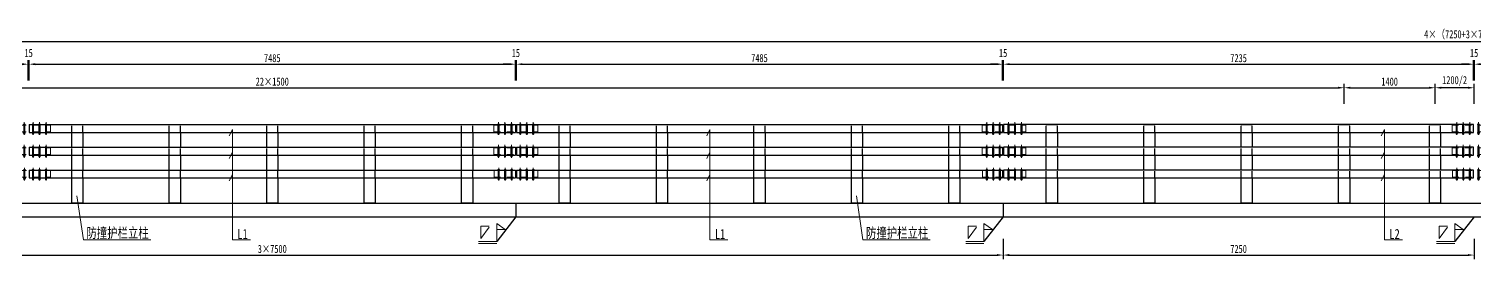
# Model space of a CAD drawing. Extents: x -904 to 1573, y -1003 to 20.
# Drawn here: x -823.48 to -801.24, y -802.41 to -798.86 of the extents above; entities that cross this region are included whole.
import ezdxf

# ---------------------------------------------------------------- set-up
doc = ezdxf.new("R2010")
doc.units = 0
doc.header["$LTSCALE"] = 5
for name, pattern in [('CENTERX2', [4, 2.5, -0.5, 0.5, -0.5]), ('DASHED', [0.75, 0.5, -0.25]), ('DASHED2', [0.375, 0.25, -0.125])]:
    doc.linetypes.add(name, pattern=pattern)
doc.layers.get('0').update_dxf_attribs({"linetype": 'CONTINUOUS', "lineweight": 15})
doc.layers.get('DEFPOINTS').update_dxf_attribs({"color": 8, "linetype": 'CONTINUOUS'})
for name, color, linetype, lineweight in [('dashed', 4, 'DASHED2', 5), ('中心线', 2, 'CENTERX2', 13), ('尺寸及阴影线', 4, 'CONTINUOUS', 15), ('构造轮廓线', 3, 'CONTINUOUS', 25), ('标注', 4, 'CONTINUOUS', 15), ('细实线', 7, 'CONTINUOUS', 15)]:
    doc.layers.add(name, color=color, linetype=linetype, lineweight=lineweight)
doc.styles.get("Standard").update_dxf_attribs({"font": '仿宋_GB2312.ttf', "width": 0.75})
doc.dimstyles.new('MSteel_1.0_1.0', dxfattribs={"dimtxt": 3, "dimasz": 1.2, "dimexe": 1, "dimexo": 1, "dimgap": 1, "dimtad": 3, "dimtoh": 1, "dimdec": 0, "dimzin": 0, "dimdsep": 46, "dimtxsty": 'Standard', "dimblk": 'ARCHTICK', "dimcen": 0.09, "dimclrd": 3, "dimclre": 3, "dimadec": 4, "dimazin": 0, "dimtfac": 1, "dimtdec": 0, "dimtofl": 0, "dimtmove": 0, "dimatfit": 3, "dimfxl": 1, "dimtolj": 1, "dimtzin": 0, "dimarcsym": 0})
doc.dimstyles.get("Standard").update_dxf_attribs({"dimscale": 0, "dimtxt": 2, "dimasz": 1.5, "dimexe": 1, "dimexo": 1, "dimgap": 0.5, "dimtad": 1, "dimdec": 1, "dimlfac": 100, "dimdsep": 46, "dimtxsty": 'Standard', "dimcen": 0, "dimclrd": 256, "dimclre": 256, "dimclrt": 256, "dimadec": 3, "dimazin": 2, "dimtfac": 1, "dimtdec": 1, "dimtmove": 2, "dimatfit": 3, "dimfxl": 3, "dimfxlon": 1, "dimtolj": 1, "dimtzin": 0, "dimarcsym": 0})

# ---------------------------------------------------------------- blocks, each defined once
blk = doc.blocks.new('HL7')
at = {"layer": '构造轮廓线'}
for p, q in [((-899.9, -658.776), (-892.415, -658.776)), ((-899.9, -658.776), (-899.9, -658.896)), ((-899.9, -658.896), (-892.415, -658.896)), ((-892.415, -658.776), (-892.415, -658.896))]:
    blk.add_line(p, q, dxfattribs=at)
blk = doc.blocks.new('L1 7.485')
at = {"layer": '标注', "color": 0}
blk.add_blockref('HL7', (899.9, 658.836), dxfattribs=at)
blk = doc.blocks.new('横梁连接')
at = {"layer": 'dashed', "ltscale": 0.04}
for p, q in [((-900.238, -658.086), (-899.563, -658.086)), ((-900.238, -658.086), (-900.238, -658.186)), ((-900.238, -658.186), (-899.563, -658.186)), ((-899.563, -658.086), (-899.563, -658.186)), ((-900.238, -658.436), (-899.563, -658.436)), ((-900.238, -658.436), (-900.238, -658.536)), ((-899.563, -658.436), (-899.563, -658.536)), ((-900.238, -658.536), (-899.563, -658.536)), ((-900.235, -658.786), (-899.563, -658.786)), ((-900.235, -658.786), (-900.235, -658.886)), ((-900.235, -658.886), (-899.563, -658.886)), ((-899.563, -658.786), (-899.563, -658.886))]:
    blk.add_line(p, q, dxfattribs=at)
at = {"layer": 'dashed'}
for p, q in [((-900.153, -658.076), (-900.183, -658.076)), ((-900.153, -658.196), (-900.183, -658.196)), ((-900.183, -658.196), (-900.183, -658.208)), ((-900.183, -658.208), (-900.153, -658.208)), ((-900.177, -658.076), (-900.177, -658.225)), ((-900.177, -658.196), (-900.177, -658.208)), ((-900.177, -658.208), (-900.177, -658.225)), ((-900.159, -658.225), (-900.177, -658.225)), ((-900.159, -658.076), (-900.159, -658.225)), ((-900.159, -658.196), (-900.159, -658.208)), ((-900.159, -658.208), (-900.159, -658.225)), ((-900.153, -658.196), (-900.153, -658.208)), ((-900.053, -658.076), (-900.083, -658.076)), ((-900.053, -658.196), (-900.083, -658.196)), ((-900.083, -658.196), (-900.083, -658.208)), ((-900.083, -658.208), (-900.053, -658.208)), ((-900.077, -658.076), (-900.077, -658.225)), ((-900.077, -658.196), (-900.077, -658.208)), ((-900.077, -658.208), (-900.077, -658.225)), ((-900.059, -658.225), (-900.077, -658.225)), ((-900.059, -658.076), (-900.059, -658.225)), ((-900.059, -658.196), (-900.059, -658.208)), ((-900.059, -658.208), (-900.059, -658.225)), ((-900.053, -658.196), (-900.053, -658.208)), ((-899.953, -658.076), (-899.983, -658.076)), ((-899.953, -658.196), (-899.983, -658.196)), ((-899.983, -658.196), (-899.983, -658.208)), ((-899.983, -658.208), (-899.953, -658.208)), ((-899.977, -658.076), (-899.977, -658.225)), ((-899.977, -658.196), (-899.977, -658.208)), ((-899.977, -658.208), (-899.977, -658.225)), ((-899.959, -658.225), (-899.977, -658.225)), ((-899.959, -658.076), (-899.959, -658.225)), ((-899.959, -658.196), (-899.959, -658.208)), ((-899.959, -658.208), (-899.959, -658.225)), ((-899.953, -658.196), (-899.953, -658.208)), ((-899.848, -658.076), (-899.818, -658.076)), ((-899.848, -658.196), (-899.818, -658.196)), ((-899.848, -658.196), (-899.848, -658.208)), ((-899.818, -658.208), (-899.848, -658.208)), ((-899.842, -658.076), (-899.842, -658.225)), ((-899.842, -658.196), (-899.842, -658.208)), ((-899.842, -658.208), (-899.842, -658.225)), ((-899.842, -658.225), (-899.824, -658.225)), ((-899.824, -658.076), (-899.824, -658.225)), ((-899.824, -658.196), (-899.824, -658.208)), ((-899.824, -658.208), (-899.824, -658.225)), ((-899.818, -658.196), (-899.818, -658.208)), ((-899.748, -658.076), (-899.718, -658.076)), ((-899.748, -658.196), (-899.718, -658.196)), ((-899.748, -658.196), (-899.748, -658.208)), ((-899.718, -658.208), (-899.748, -658.208)), ((-899.742, -658.076), (-899.742, -658.225)), ((-899.742, -658.196), (-899.742, -658.208)), ((-899.742, -658.208), (-899.742, -658.225)), ((-899.742, -658.225), (-899.724, -658.225)), ((-899.724, -658.076), (-899.724, -658.225)), ((-899.724, -658.196), (-899.724, -658.208)), ((-899.724, -658.208), (-899.724, -658.225)), ((-899.718, -658.196), (-899.718, -658.208)), ((-899.648, -658.076), (-899.618, -658.076)), ((-899.648, -658.196), (-899.618, -658.196)), ((-899.648, -658.196), (-899.648, -658.208)), ((-899.618, -658.208), (-899.648, -658.208)), ((-899.642, -658.076), (-899.642, -658.225)), ((-899.642, -658.196), (-899.642, -658.208)), ((-899.642, -658.208), (-899.642, -658.225)), ((-899.642, -658.225), (-899.624, -658.225)), ((-899.624, -658.076), (-899.624, -658.225)), ((-899.624, -658.196), (-899.624, -658.208)), ((-899.624, -658.208), (-899.624, -658.225)), ((-899.618, -658.196), (-899.618, -658.208)), ((-900.153, -658.426), (-900.183, -658.426)), ((-900.177, -658.426), (-900.177, -658.575)), ((-900.159, -658.426), (-900.159, -658.575)), ((-900.053, -658.426), (-900.083, -658.426)), ((-900.077, -658.426), (-900.077, -658.575)), ((-900.059, -658.426), (-900.059, -658.575)), ((-899.953, -658.426), (-899.983, -658.426)), ((-899.977, -658.426), (-899.977, -658.575)), ((-899.959, -658.426), (-899.959, -658.575)), ((-899.848, -658.426), (-899.818, -658.426)), ((-899.842, -658.426), (-899.842, -658.575)), ((-899.824, -658.426), (-899.824, -658.575)), ((-899.748, -658.426), (-899.718, -658.426)), ((-899.742, -658.426), (-899.742, -658.575)), ((-899.724, -658.426), (-899.724, -658.575)), ((-899.648, -658.426), (-899.618, -658.426)), ((-899.642, -658.426), (-899.642, -658.575)), ((-899.624, -658.426), (-899.624, -658.575)), ((-900.153, -658.546), (-900.183, -658.546)), ((-900.183, -658.546), (-900.183, -658.558)), ((-900.183, -658.558), (-900.153, -658.558)), ((-900.177, -658.546), (-900.177, -658.558)), ((-900.177, -658.558), (-900.177, -658.575)), ((-900.159, -658.575), (-900.177, -658.575)), ((-900.159, -658.546), (-900.159, -658.558)), ((-900.159, -658.558), (-900.159, -658.575)), ((-900.153, -658.546), (-900.153, -658.558)), ((-900.053, -658.546), (-900.083, -658.546)), ((-900.083, -658.546), (-900.083, -658.558)), ((-900.083, -658.558), (-900.053, -658.558)), ((-900.077, -658.546), (-900.077, -658.558)), ((-900.077, -658.558), (-900.077, -658.575)), ((-900.059, -658.575), (-900.077, -658.575)), ((-900.059, -658.546), (-900.059, -658.558)), ((-900.059, -658.558), (-900.059, -658.575)), ((-900.053, -658.546), (-900.053, -658.558)), ((-899.953, -658.546), (-899.983, -658.546)), ((-899.983, -658.546), (-899.983, -658.558)), ((-899.983, -658.558), (-899.953, -658.558)), ((-899.977, -658.546), (-899.977, -658.558)), ((-899.977, -658.558), (-899.977, -658.575)), ((-899.959, -658.575), (-899.977, -658.575)), ((-899.959, -658.546), (-899.959, -658.558)), ((-899.959, -658.558), (-899.959, -658.575)), ((-899.953, -658.546), (-899.953, -658.558)), ((-899.848, -658.546), (-899.818, -658.546)), ((-899.848, -658.546), (-899.848, -658.558)), ((-899.818, -658.558), (-899.848, -658.558)), ((-899.842, -658.546), (-899.842, -658.558)), ((-899.842, -658.558), (-899.842, -658.575)), ((-899.842, -658.575), (-899.824, -658.575)), ((-899.824, -658.546), (-899.824, -658.558)), ((-899.824, -658.558), (-899.824, -658.575)), ((-899.818, -658.546), (-899.818, -658.558)), ((-899.748, -658.546), (-899.718, -658.546)), ((-899.748, -658.546), (-899.748, -658.558)), ((-899.718, -658.558), (-899.748, -658.558)), ((-899.742, -658.546), (-899.742, -658.558)), ((-899.742, -658.558), (-899.742, -658.575)), ((-899.742, -658.575), (-899.724, -658.575)), ((-899.724, -658.546), (-899.724, -658.558)), ((-899.724, -658.558), (-899.724, -658.575)), ((-899.718, -658.546), (-899.718, -658.558)), ((-899.648, -658.546), (-899.618, -658.546)), ((-899.648, -658.546), (-899.648, -658.558)), ((-899.618, -658.558), (-899.648, -658.558)), ((-899.642, -658.546), (-899.642, -658.558)), ((-899.642, -658.558), (-899.642, -658.575)), ((-899.642, -658.575), (-899.624, -658.575)), ((-899.624, -658.546), (-899.624, -658.558)), ((-899.624, -658.558), (-899.624, -658.575)), ((-899.618, -658.546), (-899.618, -658.558)), ((-900.15, -658.776), (-900.18, -658.776)), ((-900.15, -658.896), (-900.18, -658.896)), ((-900.18, -658.896), (-900.18, -658.908)), ((-900.18, -658.908), (-900.15, -658.908)), ((-900.175, -658.776), (-900.175, -658.925)), ((-900.175, -658.896), (-900.175, -658.908)), ((-900.175, -658.908), (-900.175, -658.925)), ((-900.157, -658.925), (-900.175, -658.925)), ((-900.157, -658.776), (-900.157, -658.925)), ((-900.157, -658.896), (-900.157, -658.908)), ((-900.157, -658.908), (-900.157, -658.925)), ((-900.15, -658.896), (-900.15, -658.908)), ((-900.05, -658.776), (-900.08, -658.776)), ((-900.05, -658.896), (-900.08, -658.896)), ((-900.08, -658.896), (-900.08, -658.908)), ((-900.08, -658.908), (-900.05, -658.908)), ((-900.075, -658.776), (-900.075, -658.925)), ((-900.075, -658.896), (-900.075, -658.908)), ((-900.075, -658.908), (-900.075, -658.925)), ((-900.057, -658.925), (-900.075, -658.925)), ((-900.057, -658.776), (-900.057, -658.925)), ((-900.057, -658.896), (-900.057, -658.908)), ((-900.057, -658.908), (-900.057, -658.925)), ((-900.05, -658.896), (-900.05, -658.908)), ((-899.95, -658.776), (-899.98, -658.776)), ((-899.95, -658.896), (-899.98, -658.896)), ((-899.98, -658.896), (-899.98, -658.908)), ((-899.98, -658.908), (-899.95, -658.908)), ((-899.975, -658.776), (-899.975, -658.925)), ((-899.975, -658.896), (-899.975, -658.908)), ((-899.975, -658.908), (-899.975, -658.925)), ((-899.957, -658.925), (-899.975, -658.925)), ((-899.957, -658.776), (-899.957, -658.925)), ((-899.957, -658.896), (-899.957, -658.908)), ((-899.957, -658.908), (-899.957, -658.925)), ((-899.95, -658.896), (-899.95, -658.908)), ((-899.848, -658.776), (-899.818, -658.776)), ((-899.848, -658.896), (-899.818, -658.896)), ((-899.848, -658.896), (-899.848, -658.908)), ((-899.818, -658.908), (-899.848, -658.908)), ((-899.842, -658.776), (-899.842, -658.925)), ((-899.842, -658.896), (-899.842, -658.908)), ((-899.842, -658.908), (-899.842, -658.925)), ((-899.842, -658.925), (-899.824, -658.925)), ((-899.824, -658.776), (-899.824, -658.925)), ((-899.824, -658.896), (-899.824, -658.908)), ((-899.824, -658.908), (-899.824, -658.925)), ((-899.818, -658.896), (-899.818, -658.908)), ((-899.748, -658.776), (-899.718, -658.776)), ((-899.748, -658.896), (-899.718, -658.896)), ((-899.748, -658.896), (-899.748, -658.908)), ((-899.718, -658.908), (-899.748, -658.908)), ((-899.742, -658.776), (-899.742, -658.925)), ((-899.742, -658.896), (-899.742, -658.908)), ((-899.742, -658.908), (-899.742, -658.925)), ((-899.742, -658.925), (-899.724, -658.925)), ((-899.724, -658.776), (-899.724, -658.925)), ((-899.724, -658.896), (-899.724, -658.908)), ((-899.724, -658.908), (-899.724, -658.925)), ((-899.718, -658.896), (-899.718, -658.908)), ((-899.648, -658.776), (-899.618, -658.776)), ((-899.648, -658.896), (-899.618, -658.896)), ((-899.648, -658.896), (-899.648, -658.908)), ((-899.618, -658.908), (-899.648, -658.908)), ((-899.642, -658.776), (-899.642, -658.925)), ((-899.642, -658.896), (-899.642, -658.908)), ((-899.642, -658.908), (-899.642, -658.925)), ((-899.642, -658.925), (-899.624, -658.925)), ((-899.624, -658.776), (-899.624, -658.925)), ((-899.624, -658.896), (-899.624, -658.908)), ((-899.624, -658.908), (-899.624, -658.925)), ((-899.618, -658.896), (-899.618, -658.908))]:
    blk.add_line(p, q, dxfattribs=at)
for centre in [(-900.168, -658.081), (-900.068, -658.081), (-899.968, -658.081), (-899.833, -658.081), (-899.733, -658.081), (-899.633, -658.081), (-900.168, -658.431), (-900.068, -658.431), (-899.968, -658.431), (-899.833, -658.431), (-899.733, -658.431), (-899.633, -658.431), (-900.165, -658.781), (-900.065, -658.781), (-899.965, -658.781), (-899.833, -658.781), (-899.733, -658.781), (-899.633, -658.781)]:
    blk.add_arc(centre, 0.0156, 16.8591, 163.1409, dxfattribs=at)
at = {"layer": '中心线', "ltscale": 40}
for p, q in [((-900.168, -658.04), (-900.168, -658.236)), ((-900.068, -658.04), (-900.068, -658.236)), ((-899.968, -658.04), (-899.968, -658.236)), ((-899.833, -658.04), (-899.833, -658.236)), ((-899.733, -658.04), (-899.733, -658.236)), ((-899.633, -658.04), (-899.633, -658.236)), ((-900.168, -658.39), (-900.168, -658.586)), ((-900.068, -658.39), (-900.068, -658.586)), ((-899.968, -658.39), (-899.968, -658.586)), ((-899.833, -658.39), (-899.833, -658.586)), ((-899.733, -658.39), (-899.733, -658.586)), ((-899.633, -658.39), (-899.633, -658.586)), ((-900.165, -658.74), (-900.165, -658.936)), ((-900.065, -658.74), (-900.065, -658.936)), ((-899.965, -658.74), (-899.965, -658.936)), ((-899.833, -658.74), (-899.833, -658.936)), ((-899.733, -658.74), (-899.733, -658.936)), ((-899.633, -658.74), (-899.633, -658.936))]:
    blk.add_line(p, q, dxfattribs=at)
blk = doc.blocks.new('*D66')
at = {"layer": 'DEFPOINTS', "color": 0, "transparency": 16777216}
for p in [(-815.995, -799.407), (-823.48, -800.338), (-815.995, -800.338)]:
    blk.add_point(p, dxfattribs=at)
at = {"layer": '尺寸及阴影线', "lineweight": -2, "transparency": 16777216}
for p, q in [((-823.48, -799.657), (-823.48, -799.344)), ((-823.387, -799.407), (-816.089, -799.407)), ((-815.995, -799.657), (-815.995, -799.344))]:
    blk.add_line(p, q, dxfattribs=at)
at = {"layer": '尺寸及阴影线', "transparency": 16777216}
for points in [[(-823.387, -799.391), (-823.387, -799.422), (-823.48, -799.407)], [(-816.089, -799.391), (-816.089, -799.422), (-815.995, -799.407)]]:
    blk.add_solid(points, dxfattribs=at)
at = {"layer": '尺寸及阴影线', "transparency": 16777216, "insert": (-819.738, -799.313), "char_height": 0.125, "attachment_point": 5}
blk.add_mtext('\\A1;7485', dxfattribs=at)
blk = doc.blocks.new('*D67')
at = {"layer": 'DEFPOINTS', "color": 0, "transparency": 16777216}
for p in [(-808.495, -799.407), (-815.98, -800.338), (-808.495, -800.338)]:
    blk.add_point(p, dxfattribs=at)
at = {"layer": '尺寸及阴影线', "lineweight": -2, "transparency": 16777216}
for p, q in [((-815.98, -799.657), (-815.98, -799.344)), ((-815.887, -799.407), (-808.589, -799.407)), ((-808.495, -799.657), (-808.495, -799.344))]:
    blk.add_line(p, q, dxfattribs=at)
at = {"layer": '尺寸及阴影线', "transparency": 16777216}
for points in [[(-815.887, -799.391), (-815.887, -799.422), (-815.98, -799.407)], [(-808.589, -799.391), (-808.589, -799.422), (-808.495, -799.407)]]:
    blk.add_solid(points, dxfattribs=at)
at = {"layer": '尺寸及阴影线', "transparency": 16777216, "insert": (-812.238, -799.313), "char_height": 0.125, "attachment_point": 5}
blk.add_mtext('\\A1;7485', dxfattribs=at)
blk = doc.blocks.new('*D59')
at = {"layer": 'DEFPOINTS', "color": 0, "transparency": 16777216}
for p in [(-823.48, -799.407), (-823.495, -800.338), (-823.48, -800.338)]:
    blk.add_point(p, dxfattribs=at)
at = {"layer": '尺寸及阴影线', "lineweight": -2, "transparency": 16777216}
for p, q in [((-823.589, -799.407), (-823.683, -799.407)), ((-823.495, -799.657), (-823.495, -799.344)), ((-823.495, -799.407), (-823.48, -799.407)), ((-823.48, -799.657), (-823.48, -799.344)), ((-823.387, -799.407), (-823.293, -799.407))]:
    blk.add_line(p, q, dxfattribs=at)
at = {"layer": '尺寸及阴影线', "transparency": 16777216}
for points in [[(-823.589, -799.391), (-823.589, -799.422), (-823.495, -799.407)], [(-823.387, -799.391), (-823.387, -799.422), (-823.48, -799.407)]]:
    blk.add_solid(points, dxfattribs=at)
at = {"layer": '尺寸及阴影线', "transparency": 16777216, "insert": (-823.488, -799.235), "char_height": 0.125, "attachment_point": 5}
blk.add_mtext('\\A1;15', dxfattribs=at)
blk = doc.blocks.new('*D60')
at = {"layer": 'DEFPOINTS', "color": 0, "transparency": 16777216}
for p in [(-815.98, -799.407), (-815.995, -800.338), (-815.98, -800.338)]:
    blk.add_point(p, dxfattribs=at)
at = {"layer": '尺寸及阴影线', "lineweight": -2, "transparency": 16777216}
for p, q in [((-816.089, -799.407), (-816.183, -799.407)), ((-815.995, -799.657), (-815.995, -799.344)), ((-815.995, -799.407), (-815.98, -799.407)), ((-815.98, -799.657), (-815.98, -799.344)), ((-815.887, -799.407), (-815.793, -799.407))]:
    blk.add_line(p, q, dxfattribs=at)
at = {"layer": '尺寸及阴影线', "transparency": 16777216}
for points in [[(-816.089, -799.391), (-816.089, -799.422), (-815.995, -799.407)], [(-815.887, -799.391), (-815.887, -799.422), (-815.98, -799.407)]]:
    blk.add_solid(points, dxfattribs=at)
at = {"layer": '尺寸及阴影线', "transparency": 16777216, "insert": (-815.988, -799.235), "char_height": 0.125, "attachment_point": 5}
blk.add_mtext('\\A1;15', dxfattribs=at)
blk = doc.blocks.new('L2 7.235')
at = {"layer": '构造轮廓线'}
for p, q in [((0, 0.06), (0, -0.06)), ((7.235, 0.06), (0, 0.06)), ((7.235, -0.06), (7.235, 0.06)), ((0, -0.06), (7.235, -0.06))]:
    blk.add_line(p, q, dxfattribs=at)
blk = doc.blocks.new('*D68')
at = {"layer": 'DEFPOINTS', "color": 0, "transparency": 16777216}
for p in [(-801.245, -799.407), (-808.48, -800.338), (-801.245, -800.338)]:
    blk.add_point(p, dxfattribs=at)
at = {"layer": '尺寸及阴影线', "lineweight": -2, "transparency": 16777216}
for p, q in [((-808.48, -799.657), (-808.48, -799.344)), ((-808.387, -799.407), (-801.339, -799.407)), ((-801.245, -799.657), (-801.245, -799.344))]:
    blk.add_line(p, q, dxfattribs=at)
at = {"layer": '尺寸及阴影线', "transparency": 16777216}
for points in [[(-808.387, -799.391), (-808.387, -799.422), (-808.48, -799.407)], [(-801.339, -799.391), (-801.339, -799.422), (-801.245, -799.407)]]:
    blk.add_solid(points, dxfattribs=at)
at = {"layer": '尺寸及阴影线', "transparency": 16777216, "insert": (-804.863, -799.313), "char_height": 0.125, "attachment_point": 5}
blk.add_mtext('\\A1;7235', dxfattribs=at)
blk = doc.blocks.new('*D69')
at = {"layer": 'DEFPOINTS', "color": 0, "transparency": 16777216}
for p in [(-801.23, -799.407), (-801.245, -800.338), (-801.23, -800.338)]:
    blk.add_point(p, dxfattribs=at)
at = {"layer": '尺寸及阴影线', "lineweight": -2, "transparency": 16777216}
for p, q in [((-801.339, -799.407), (-801.433, -799.407)), ((-801.245, -799.657), (-801.245, -799.344)), ((-801.245, -799.407), (-801.23, -799.407)), ((-801.23, -799.657), (-801.23, -799.344)), ((-801.137, -799.407), (-801.043, -799.407))]:
    blk.add_line(p, q, dxfattribs=at)
at = {"layer": '尺寸及阴影线', "transparency": 16777216}
for points in [[(-801.339, -799.391), (-801.339, -799.422), (-801.245, -799.407)], [(-801.137, -799.391), (-801.137, -799.422), (-801.23, -799.407)]]:
    blk.add_solid(points, dxfattribs=at)
at = {"layer": '尺寸及阴影线', "transparency": 16777216, "insert": (-801.238, -799.235), "char_height": 0.125, "attachment_point": 5}
blk.add_mtext('\\A1;15', dxfattribs=at)
blk = doc.blocks.new('jujhtkuki')
at = {"layer": '构造轮廓线', "linetype": 'DASHED', "ltscale": 0.01}
for p, q in [((-909.516, -658.064), (-909.516, -657.944)), ((-909.346, -658.064), (-909.346, -657.944)), ((-909.516, -658.414), (-909.516, -658.294)), ((-909.346, -658.414), (-909.346, -658.294)), ((-909.516, -658.764), (-909.516, -658.644)), ((-909.346, -658.764), (-909.346, -658.644))]:
    blk.add_line(p, q, dxfattribs=at)
at = {"layer": '构造轮廓线'}
for points in [[(-909.516, -657.944), (-909.346, -657.944)], [(-909.516, -658.294), (-909.516, -658.064)], [(-909.346, -658.064), (-909.346, -658.294)], [(-909.516, -658.644), (-909.516, -658.414)], [(-909.346, -658.414), (-909.346, -658.644)], [(-909.346, -658.764), (-909.346, -659.157), (-909.516, -659.157), (-909.516, -658.764)]]:
    blk.add_lwpolyline(points, dxfattribs=at)
blk = doc.blocks.new('*D99')
at = {"layer": 'DEFPOINTS', "color": 0, "transparency": 16777216}
for p in [(-803.238, -799.77), (-836.238, -801.551), (-803.238, -801.551)]:
    blk.add_point(p, dxfattribs=at)
at = {"layer": '尺寸及阴影线', "lineweight": -2, "transparency": 16777216}
for p, q in [((-836.238, -800.02), (-836.238, -799.707)), ((-803.238, -800.02), (-803.238, -799.707)), ((-836.144, -799.77), (-803.332, -799.77))]:
    blk.add_line(p, q, dxfattribs=at)
at = {"layer": '尺寸及阴影线', "transparency": 16777216}
for points in [[(-836.144, -799.754), (-836.144, -799.785), (-836.238, -799.77)], [(-803.332, -799.754), (-803.332, -799.785), (-803.238, -799.77)]]:
    blk.add_solid(points, dxfattribs=at)
at = {"layer": '尺寸及阴影线', "transparency": 16777216, "insert": (-819.738, -799.676), "char_height": 0.125, "attachment_point": 5}
blk.add_mtext('\\A1;22×1500', dxfattribs=at)
blk = doc.blocks.new('*D100')
at = {"layer": 'DEFPOINTS', "color": 0, "transparency": 16777216}
for p in [(-801.838, -799.77), (-803.238, -801.551), (-801.838, -801.551)]:
    blk.add_point(p, dxfattribs=at)
at = {"layer": '尺寸及阴影线', "lineweight": -2, "transparency": 16777216}
for p, q in [((-803.238, -800.02), (-803.238, -799.707)), ((-801.838, -800.02), (-801.838, -799.707)), ((-803.144, -799.77), (-801.932, -799.77))]:
    blk.add_line(p, q, dxfattribs=at)
at = {"layer": '尺寸及阴影线', "transparency": 16777216}
for points in [[(-803.144, -799.754), (-803.144, -799.785), (-803.238, -799.77)], [(-801.932, -799.754), (-801.932, -799.785), (-801.838, -799.77)]]:
    blk.add_solid(points, dxfattribs=at)
at = {"layer": '尺寸及阴影线', "transparency": 16777216, "insert": (-802.538, -799.676), "char_height": 0.125, "attachment_point": 5}
blk.add_mtext('\\A1;1400', dxfattribs=at)
blk = doc.blocks.new('*D101')
at = {"layer": 'DEFPOINTS', "color": 0, "transparency": 16777216}
for p in [(-801.838, -799.77), (-801.838, -800.338), (-801.238, -800.338)]:
    blk.add_point(p, dxfattribs=at)
at = {"layer": '尺寸及阴影线', "lineweight": -2, "transparency": 16777216}
for p, q in [((-801.838, -800.02), (-801.838, -799.707)), ((-801.238, -800.02), (-801.238, -799.707)), ((-801.332, -799.77), (-801.744, -799.77))]:
    blk.add_line(p, q, dxfattribs=at)
at = {"layer": '尺寸及阴影线', "transparency": 16777216}
for points in [[(-801.744, -799.754), (-801.744, -799.785), (-801.838, -799.77)], [(-801.332, -799.754), (-801.332, -799.785), (-801.238, -799.77)]]:
    blk.add_solid(points, dxfattribs=at)
at = {"layer": '尺寸及阴影线', "transparency": 16777216, "insert": (-801.538, -799.667), "char_height": 0.125, "attachment_point": 5}
blk.add_mtext('\\A1;1200/2', dxfattribs=at)
blk = doc.blocks.new('*D120')
at = {"layer": 'DEFPOINTS', "color": 0, "transparency": 16777216}
for p in [(-808.48, -799.407), (-808.495, -800.367), (-808.48, -800.367)]:
    blk.add_point(p, dxfattribs=at)
at = {"layer": '尺寸及阴影线', "lineweight": -2, "transparency": 16777216}
for p, q in [((-808.589, -799.407), (-808.683, -799.407)), ((-808.495, -799.657), (-808.495, -799.344)), ((-808.495, -799.407), (-808.48, -799.407)), ((-808.48, -799.657), (-808.48, -799.344)), ((-808.387, -799.407), (-808.293, -799.407))]:
    blk.add_line(p, q, dxfattribs=at)
at = {"layer": '尺寸及阴影线', "transparency": 16777216}
for points in [[(-808.589, -799.391), (-808.589, -799.422), (-808.495, -799.407)], [(-808.387, -799.391), (-808.387, -799.422), (-808.48, -799.407)]]:
    blk.add_solid(points, dxfattribs=at)
at = {"layer": '尺寸及阴影线', "transparency": 16777216, "insert": (-808.488, -799.235), "char_height": 0.125, "attachment_point": 5}
blk.add_mtext('\\A1;15', dxfattribs=at)
blk = doc.blocks.new('*D121')
at = {"layer": 'DEFPOINTS', "color": 0, "transparency": 16777216}
for p in [(-727.238, -799.057), (-875.238, -800.222), (-727.238, -800.222)]:
    blk.add_point(p, dxfattribs=at)
at = {"layer": '尺寸及阴影线', "lineweight": -2, "transparency": 16777216}
for p, q in [((-875.238, -799.307), (-875.238, -798.995)), ((-875.144, -799.057), (-727.332, -799.057)), ((-727.238, -799.307), (-727.238, -798.995))]:
    blk.add_line(p, q, dxfattribs=at)
at = {"layer": '尺寸及阴影线', "transparency": 16777216}
for points in [[(-875.144, -799.042), (-875.144, -799.073), (-875.238, -799.057)], [(-727.332, -799.042), (-727.332, -799.073), (-727.238, -799.057)]]:
    blk.add_solid(points, dxfattribs=at)
at = {"layer": '尺寸及阴影线', "transparency": 16777216, "insert": (-801.238, -798.954), "char_height": 0.125, "attachment_point": 5}
blk.add_mtext('\\A1;4×（7250+3×7500+7250）', dxfattribs=at)
blk = doc.blocks.new('_ArchTick')
at = {"color": 0, "linetype": 'ByBlock', "const_width": 0.15}
blk.add_lwpolyline([(-0.5, -0.5), (0.5, 0.5)], dxfattribs=at)
blk = doc.blocks.new('yr5jhyuyk')
at = {"layer": '细实线'}
for p, q in [((-899.905, -658.15), (-899.955, -658.25)), ((-899.905, -658.499), (-899.955, -658.598)), ((-899.905, -658.844), (-899.955, -658.944))]:
    blk.add_line(p, q, dxfattribs=at)
blk = doc.blocks.new('*D134')
at = {"layer": 'DEFPOINTS', "color": 0, "transparency": 16777216}
for p in [(-830.988, -801.551), (-808.488, -801.656), (-808.488, -802.348)]:
    blk.add_point(p, dxfattribs=at)
at = {"layer": '尺寸及阴影线', "lineweight": -2, "transparency": 16777216}
for p, q in [((-830.988, -802.098), (-830.988, -802.41)), ((-808.488, -802.098), (-808.488, -802.41)), ((-830.894, -802.348), (-808.582, -802.348))]:
    blk.add_line(p, q, dxfattribs=at)
at = {"layer": '尺寸及阴影线', "transparency": 16777216}
for points in [[(-830.894, -802.332), (-830.894, -802.363), (-830.988, -802.348)], [(-808.582, -802.332), (-808.582, -802.363), (-808.488, -802.348)]]:
    blk.add_solid(points, dxfattribs=at)
at = {"layer": '尺寸及阴影线', "transparency": 16777216, "insert": (-819.738, -802.254), "char_height": 0.125, "attachment_point": 5}
blk.add_mtext('\\A1;3×7500', dxfattribs=at)
blk = doc.blocks.new('*D135')
at = {"layer": 'DEFPOINTS', "color": 0, "transparency": 16777216}
for p in [(-808.488, -801.656), (-801.238, -801.656), (-801.238, -802.348)]:
    blk.add_point(p, dxfattribs=at)
at = {"layer": '尺寸及阴影线', "lineweight": -2, "transparency": 16777216}
for p, q in [((-808.488, -802.098), (-808.488, -802.41)), ((-801.238, -802.098), (-801.238, -802.41)), ((-808.394, -802.348), (-801.332, -802.348))]:
    blk.add_line(p, q, dxfattribs=at)
at = {"layer": '尺寸及阴影线', "transparency": 16777216}
for points in [[(-808.394, -802.332), (-808.394, -802.363), (-808.488, -802.348)], [(-801.332, -802.332), (-801.332, -802.363), (-801.238, -802.348)]]:
    blk.add_solid(points, dxfattribs=at)
at = {"layer": '尺寸及阴影线', "transparency": 16777216, "insert": (-804.863, -802.254), "char_height": 0.125, "attachment_point": 5}
blk.add_mtext('\\A1;7250', dxfattribs=at)

msp = doc.modelspace()

# ---------------------------------------------------------------- linework, layer by layer
at = {"layer": '尺寸及阴影线', "color": 0}
for p, q in [((-816.39675, -801.90102), (-816.52709, -801.90102)), ((-816.52709, -801.90102), (-816.52709, -802.09016)), ((-816.52709, -802.09016), (-816.39675, -801.92021)), ((-816.28237, -801.86352), (-816.28237, -801.95378)), ((-816.15359, -801.95378), (-816.28237, -801.86352)), ((-816.28237, -801.95378), (-816.15359, -801.95378)), ((-816.28237, -801.95378), (-816.28237, -802.13727)), ((-808.89675, -801.90102), (-809.02709, -801.90102)), ((-809.02709, -801.90102), (-809.02709, -802.09016)), ((-809.02709, -802.09016), (-808.89675, -801.92021)), ((-808.78237, -801.86352), (-808.78237, -801.95378)), ((-808.65359, -801.95378), (-808.78237, -801.86352)), ((-808.78237, -801.95378), (-808.65359, -801.95378)), ((-808.78237, -801.95378), (-808.78237, -802.13727)), ((-801.64675, -801.90102), (-801.77709, -801.90102)), ((-801.77709, -801.90102), (-801.77709, -802.09016)), ((-801.77709, -802.09016), (-801.64675, -801.92021)), ((-801.53237, -801.86352), (-801.53237, -801.95378)), ((-801.40359, -801.95378), (-801.53237, -801.86352)), ((-801.53237, -801.95378), (-801.40359, -801.95378)), ((-801.53237, -801.95378), (-801.53237, -802.13727)), ((-816.56413, -802.13727), (-816.28237, -802.13727)), ((-816.56413, -802.16757), (-816.28237, -802.16757)), ((-809.06413, -802.13727), (-808.78237, -802.13727)), ((-809.06413, -802.16757), (-808.78237, -802.16757)), ((-801.81413, -802.13727), (-801.53237, -802.13727)), ((-801.81413, -802.16757), (-801.53237, -802.16757))]:
    msp.add_line(p, q, dxfattribs=at)
at = {"layer": '构造轮廓线'}
for p, q in [((-903.11779, -801.55065), (-699.35779, -801.55065)), ((-815.98779, -801.55066), (-815.98779, -801.76066)), ((-808.48779, -801.55066), (-808.48779, -801.76066)), ((-903.11779, -801.76065), (-699.35779, -801.76065))]:
    msp.add_line(p, q, dxfattribs=at)
at = {"layer": '细实线'}
for p, q in [((-820.35139, -800.41138), (-820.35139, -802.11401)), ((-813.00029, -800.41138), (-813.00029, -802.11401)), ((-802.6186, -800.41138), (-802.6186, -802.11401)), ((-822.6452, -802.11401), (-822.74515, -801.43416)), ((-810.6452, -802.11401), (-810.74515, -801.43416)), ((-822.6452, -802.11401), (-821.60869, -802.11401)), ((-820.07438, -802.11401), (-820.35139, -802.11401)), ((-812.72328, -802.11401), (-813.00029, -802.11401)), ((-810.6452, -802.11401), (-809.60869, -802.11401)), ((-802.34158, -802.11401), (-802.6186, -802.11401))]:
    msp.add_line(p, q, dxfattribs=at)

# ---------------------------------------------------------------- block references
at = {"layer": '尺寸及阴影线', "color": 0}
for name, p in [('L1 7.485', (-823.48029, -800.39765)), ('L1 7.485', (-815.98029, -800.39765)), ('L2 7.235', (-808.48029, -800.39765)), ('L1 7.485', (-823.48029, -800.74765)), ('L1 7.485', (-815.98029, -800.74765)), ('L2 7.235', (-808.48029, -800.74765)), ('L1 7.485', (-823.48029, -801.09765)), ('L1 7.485', (-815.98029, -801.09765)), ('L2 7.235', (-808.48029, -801.09765))]:
    msp.add_blockref(name, p, dxfattribs=at)
at = {"layer": '构造轮廓线'}
for name, p in [('jujhtkuki', (86.69334, -142.39328)), ('jujhtkuki', (88.19334, -142.39328)), ('yr5jhyuyk', (79.55399, -142.2612)), ('jujhtkuki', (89.69334, -142.39328)), ('jujhtkuki', (91.19334, -142.39328)), ('jujhtkuki', (92.69334, -142.39328)), ('jujhtkuki', (94.19334, -142.39328)), ('jujhtkuki', (95.69334, -142.39328)), ('yr5jhyuyk', (86.90509, -142.2612)), ('jujhtkuki', (97.19334, -142.39328)), ('jujhtkuki', (98.69334, -142.39328)), ('jujhtkuki', (100.19334, -142.39328)), ('jujhtkuki', (101.69334, -142.39328)), ('jujhtkuki', (103.19334, -142.39328)), ('jujhtkuki', (104.69334, -142.39328)), ('jujhtkuki', (106.19334, -142.39328)), ('yr5jhyuyk', (97.28678, -142.2612)), ('jujhtkuki', (107.59334, -142.39328))]:
    msp.add_blockref(name, p, dxfattribs=at)
at = {"layer": '标注', "color": 0}
for p in [(76.4125, -142.2612), (83.9125, -142.2612), (91.4275, -142.2612), (98.6625, -142.2612)]:
    msp.add_blockref('横梁连接', p, dxfattribs=at)

# ---------------------------------------------------------------- texts
at = {"layer": '构造轮廓线', "color": 0, "width": 0.75}
for s, p in [('L1', (-820.27439, -802.1012)), ('L1', (-812.92329, -802.1012)), ('L2', (-802.5416, -802.1012))]:
    msp.add_text(s, height=0.15625, dxfattribs=at).set_placement(p)
at = {"layer": '构造轮廓线', "color": 0, "char_height": 0.15625, "attachment_point": 7}
for insert in [(-822.59891, -802.1012), (-810.59891, -802.1012)]:
    msp.add_mtext('防撞护栏立柱', dxfattribs=dict(at, insert=insert))

# ---------------------------------------------------------------- dimensions: what is measured, and where the dimension line sits
at = {"layer": '尺寸及阴影线', "color": 0}
for base, p1, p2, text, picture, middle in [((-727.23779, -799.05736), (-875.23779, -800.2223), (-727.23779, -800.2223), '4×（7250+3×7500+7250）', '*D121', (-801.23779, -798.95415)), ((-803.23779, -799.76978), (-836.23779, -801.55065), (-803.23779, -801.55065), '22×1500', '*D99', (-819.73779, -799.67603)), ((-801.83779, -799.76978), (-801.23779, -800.33765), (-801.83779, -800.33765), '1200/2', '*D101', (-801.53779, -799.66657)), ((-808.48779, -802.34782), (-830.98779, -801.55066), (-808.48779, -801.65566), '3×7500', '*D134', (-819.73779, -802.25407))]:
    dim = msp.add_linear_dim(base=base, p1=p1, p2=p2, text=text, dimstyle='Standard', override={"dimscale": 0.0625, "dimlfac": 1000, "dimfxl": 4}, dxfattribs=at)
    dim.commit()
    dim.dimension.update_dxf_attribs({"geometry": picture, "text_midpoint": middle})
for base, p1, p2, picture, middle in [((-823.48029, -799.40668), (-823.49529, -800.33765), (-823.48029, -800.33765), '*D59', (-823.48779, -799.23481)), ((-815.99529, -799.40668), (-823.48029, -800.33765), (-815.99529, -800.33765), '*D66', (-819.73779, -799.31293)), ((-815.98029, -799.40668), (-815.99529, -800.33765), (-815.98029, -800.33765), '*D60', (-815.98779, -799.23481)), ((-808.49529, -799.40668), (-815.98029, -800.33765), (-808.49529, -800.33765), '*D67', (-812.23779, -799.31293)), ((-808.48029, -799.40668), (-808.49529, -800.36736), (-808.48029, -800.36736), '*D120', (-808.48779, -799.23481)), ((-801.24529, -799.40668), (-808.48029, -800.33765), (-801.24529, -800.33765), '*D68', (-804.86279, -799.31293)), ((-801.23029, -799.40668), (-801.24529, -800.33765), (-801.23029, -800.33765), '*D69', (-801.23779, -799.23481)), ((-801.83779, -799.76978), (-803.23779, -801.55065), (-801.83779, -801.55065), '*D100', (-802.53779, -799.67603)), ((-801.23779, -802.34782), (-808.48779, -801.65566), (-801.23779, -801.65566), '*D135', (-804.86279, -802.25407))]:
    dim = msp.add_linear_dim(base=base, p1=p1, p2=p2, dimstyle='Standard', override={"dimscale": 0.0625, "dimlfac": 1000, "dimfxl": 4}, dxfattribs=at)
    dim.commit()
    dim.dimension.update_dxf_attribs({"geometry": picture, "text_midpoint": middle})

# ---------------------------------------------------------------- leaders
at = {"layer": '细实线'}
for points in [[(-815.98779, -801.76066), (-816.28237, -802.13727)], [(-808.48779, -801.76066), (-808.78237, -802.13727)], [(-801.23779, -801.76066), (-801.53237, -802.13727)]]:
    msp.add_leader(points, dimstyle='MSteel_1.0_1.0', override={"dimscale": 33.333333, "dimasz": 0.002, "dimclrd": 256}, dxfattribs=at)

doc.saveas('drawing.dxf')
